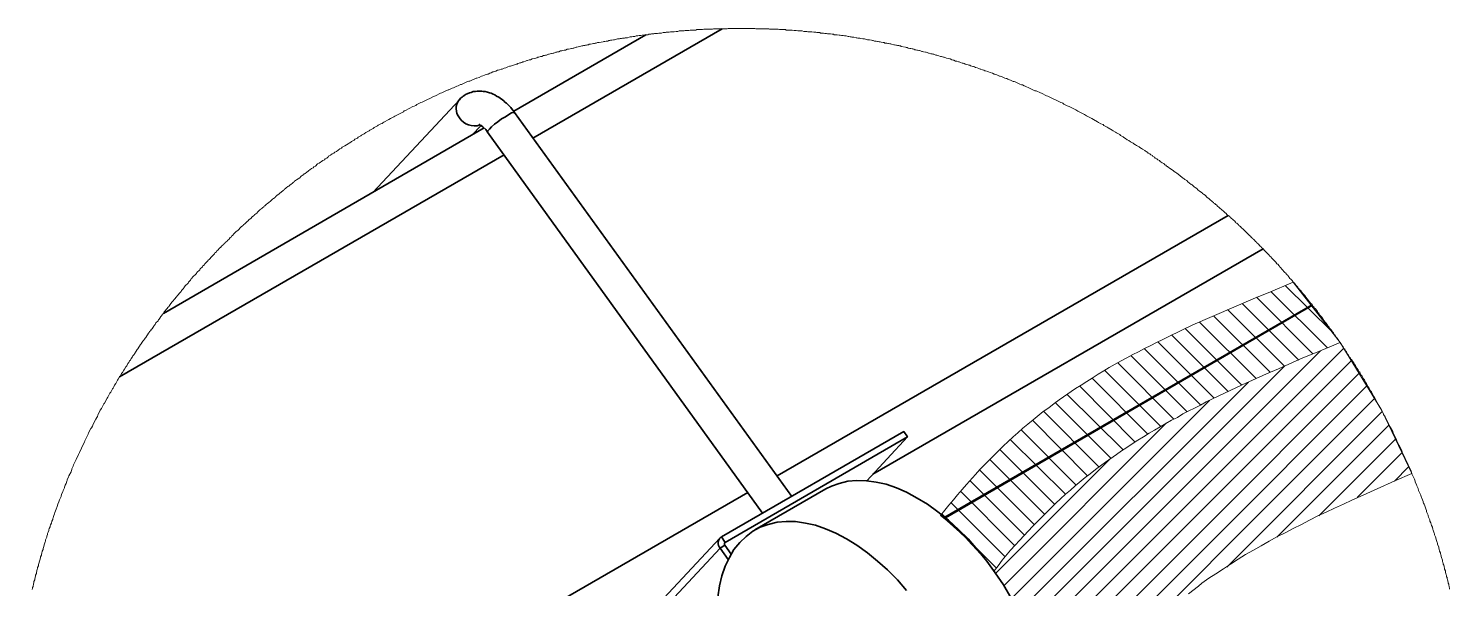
# Model space of a CAD drawing. Header units: feet. Extents: x -12372 to 90117, y -14865 to 4121.
# Drawn here: x 152.4 to 170.32, y 43.05 to 50.11 of the extents above; entities that cross this region are included whole.
import ezdxf

# ---------------------------------------------------------------- set-up
doc = ezdxf.new("R2010")
doc.units = ezdxf.units.FT
doc.header["$MEASUREMENT"] = 0
doc.layers.add('PDF_0', color=7, linetype='Continuous')
doc.layers.add('PDF_Ediciones', color=1, linetype='Continuous')

msp = doc.modelspace()

# ---------------------------------------------------------------- linework, layer by layer
at = {"layer": 'PDF_0', "lineweight": 18}
msp.add_lwpolyline([(152.446, 43.033), (152.452, 43.049), (152.452, 43.059), (152.457, 43.07), (152.462, 43.107), (152.467, 43.117), (152.467, 43.133), (152.478, 43.154), (152.478, 43.17), (152.483, 43.18), (152.483, 43.191), (152.488, 43.202), (152.488, 43.217), (152.499, 43.238), (152.499, 43.254), (152.504, 43.265), (152.504, 43.275), (152.51, 43.286), (152.515, 43.302), (152.515, 43.312), (152.525, 43.333), (152.525, 43.349), (152.531, 43.36), (152.552, 43.433), (152.552, 43.444), (152.562, 43.465), (152.562, 43.481), (152.568, 43.491), (152.573, 43.518), (152.583, 43.539), (152.583, 43.549), (152.594, 43.576), (152.599, 43.597), (152.61, 43.634), (152.615, 43.644), (152.615, 43.66), (152.631, 43.692), (152.631, 43.708), (152.641, 43.729), (152.641, 43.739), (152.647, 43.755), (152.657, 43.776), (152.657, 43.787), (152.662, 43.802), (152.673, 43.823), (152.673, 43.834), (152.678, 43.85), (152.689, 43.871), (152.694, 43.897), (152.705, 43.918), (152.705, 43.929), (152.71, 43.939), (152.715, 43.955), (152.72, 43.966), (152.726, 43.987), (152.731, 44.003), (152.741, 44.024), (152.747, 44.045), (152.763, 44.082), (152.768, 44.108), (152.784, 44.14), (152.789, 44.166), (152.81, 44.208), (152.815, 44.235), (152.831, 44.266), (152.836, 44.282), (152.852, 44.314), (152.852, 44.324), (152.863, 44.351), (152.873, 44.372), (152.884, 44.398), (152.889, 44.409), (152.889, 44.419), (152.905, 44.451), (152.91, 44.467), (152.937, 44.519), (152.942, 44.535), (152.947, 44.546), (152.947, 44.556), (152.963, 44.588), (152.968, 44.604), (152.994, 44.656), (153, 44.672), (153.031, 44.735), (153.042, 44.762), (153.068, 44.814), (153.074, 44.83), (153.105, 44.893), (153.11, 44.909), (153.153, 44.994), (153.158, 45.009), (153.184, 45.062), (153.195, 45.073), (153.205, 45.094), (153.216, 45.12), (153.247, 45.183), (153.263, 45.204), (153.269, 45.215), (153.274, 45.231), (153.305, 45.294), (153.321, 45.315), (153.342, 45.357), (153.348, 45.373), (153.358, 45.384), (153.39, 45.447), (153.4, 45.457), (153.427, 45.51), (153.437, 45.521), (153.458, 45.563), (153.469, 45.573), (153.474, 45.589), (153.485, 45.61), (153.5, 45.631), (153.522, 45.674), (153.532, 45.684), (153.548, 45.716), (153.558, 45.726), (153.574, 45.758), (153.585, 45.768), (153.601, 45.8), (153.611, 45.811), (153.627, 45.842), (153.638, 45.853), (153.653, 45.884), (153.664, 45.895), (153.674, 45.916), (153.685, 45.927), (153.696, 45.948), (153.711, 45.969), (153.717, 45.979), (153.732, 45.995), (153.738, 46.006), (153.759, 46.037), (153.769, 46.058), (153.78, 46.069), (153.79, 46.09), (153.801, 46.101), (153.811, 46.122), (153.822, 46.132), (153.833, 46.153), (153.843, 46.164), (153.848, 46.174), (153.864, 46.19), (153.869, 46.201), (153.88, 46.211), (153.891, 46.232), (153.901, 46.243), (153.912, 46.264), (153.922, 46.274), (153.927, 46.285), (153.938, 46.296), (153.949, 46.317), (153.959, 46.322), (153.97, 46.343), (153.98, 46.354), (153.985, 46.364), (153.996, 46.375), (154.007, 46.396), (154.033, 46.422), (154.038, 46.433), (154.049, 46.443), (154.054, 46.454), (154.07, 46.475), (154.075, 46.485), (154.086, 46.496), (154.091, 46.506), (154.101, 46.512), (154.112, 46.533), (154.128, 46.549), (154.133, 46.559), (154.144, 46.57), (154.159, 46.591), (154.165, 46.601), (154.175, 46.607), (154.186, 46.628), (154.196, 46.638), (154.212, 46.659), (154.228, 46.675), (154.233, 46.686), (154.244, 46.696), (154.26, 46.717), (154.281, 46.744), (154.307, 46.775), (154.323, 46.791), (154.328, 46.802), (154.354, 46.828), (154.36, 46.838), (154.375, 46.86), (154.412, 46.896), (154.418, 46.907), (154.444, 46.933), (154.449, 46.944), (154.46, 46.954), (154.465, 46.965), (154.518, 47.018), (154.523, 47.028), (154.56, 47.065), (154.565, 47.076), (154.592, 47.102), (154.597, 47.113), (154.618, 47.128), (154.623, 47.139), (154.66, 47.176), (154.665, 47.186), (154.676, 47.192), (154.686, 47.202), (154.702, 47.223), (154.744, 47.265), (154.75, 47.276), (154.76, 47.281), (154.771, 47.292), (154.776, 47.302), (154.787, 47.313), (154.797, 47.318), (154.802, 47.329), (154.813, 47.339), (154.823, 47.344), (154.839, 47.366), (154.85, 47.371), (154.855, 47.381), (154.866, 47.392), (154.876, 47.397), (154.881, 47.408), (154.903, 47.424), (154.908, 47.434), (154.929, 47.45), (154.934, 47.46), (154.945, 47.471), (154.955, 47.476), (154.961, 47.487), (154.971, 47.497), (154.982, 47.503), (154.987, 47.513), (155.024, 47.55), (155.034, 47.555), (155.087, 47.608), (155.108, 47.624), (155.113, 47.634), (155.124, 47.64), (155.161, 47.677), (155.171, 47.682), (155.177, 47.692), (155.187, 47.703), (155.198, 47.708), (155.224, 47.734), (155.245, 47.75), (155.25, 47.761), (155.261, 47.766), (155.282, 47.782), (155.287, 47.792), (155.319, 47.819), (155.329, 47.824), (155.335, 47.835), (155.345, 47.84), (155.356, 47.85), (155.366, 47.856), (155.372, 47.866), (155.382, 47.872), (155.403, 47.893), (155.414, 47.898), (155.43, 47.914), (155.451, 47.93), (155.477, 47.956), (155.488, 47.961), (155.509, 47.977), (155.514, 47.987), (155.525, 47.993), (155.535, 48.003), (155.556, 48.019), (155.567, 48.024), (155.572, 48.035), (155.582, 48.04), (155.593, 48.051), (155.604, 48.056), (155.614, 48.067), (155.625, 48.072), (155.63, 48.082), (155.64, 48.088), (155.651, 48.098), (155.672, 48.114), (155.683, 48.119), (155.698, 48.135), (155.709, 48.14), (155.73, 48.156), (155.741, 48.167), (155.751, 48.172), (155.756, 48.183), (155.767, 48.188), (155.778, 48.198), (155.799, 48.209), (155.82, 48.225), (155.836, 48.24), (155.857, 48.256), (155.867, 48.262), (155.878, 48.272), (155.888, 48.277), (155.909, 48.293), (155.925, 48.309), (155.936, 48.314), (155.946, 48.325), (155.967, 48.341), (155.988, 48.351), (155.999, 48.362), (156.02, 48.372), (156.046, 48.399), (156.067, 48.409), (156.11, 48.441), (156.131, 48.451), (156.141, 48.462), (156.162, 48.472), (156.173, 48.483), (156.183, 48.488), (156.189, 48.499), (156.21, 48.509), (156.231, 48.525), (156.252, 48.536), (156.262, 48.546), (156.284, 48.557), (156.326, 48.588), (156.347, 48.599), (156.357, 48.609), (156.389, 48.625), (156.41, 48.641), (156.431, 48.652), (156.442, 48.662), (156.463, 48.673), (156.473, 48.683), (156.505, 48.699), (156.515, 48.71), (156.547, 48.725), (156.558, 48.736), (156.589, 48.752), (156.6, 48.762), (156.631, 48.778), (156.652, 48.794), (156.695, 48.815), (156.705, 48.826), (156.747, 48.847), (156.758, 48.857), (156.8, 48.878), (156.811, 48.889), (156.842, 48.905), (156.858, 48.91), (156.869, 48.915), (156.879, 48.926), (156.942, 48.957), (156.963, 48.973), (157.006, 48.994), (157.021, 48.999), (157.043, 49.015), (157.127, 49.057), (157.137, 49.068), (157.153, 49.073), (157.248, 49.121), (157.264, 49.126), (157.285, 49.137), (157.296, 49.147), (157.348, 49.173), (157.364, 49.179), (157.438, 49.216), (157.454, 49.221), (157.506, 49.247), (157.533, 49.258), (157.596, 49.289), (157.612, 49.295), (157.664, 49.321), (157.691, 49.332), (157.701, 49.332), (157.744, 49.353), (157.759, 49.358), (157.802, 49.379), (157.817, 49.384), (157.849, 49.4), (157.86, 49.4), (157.87, 49.405), (157.886, 49.411), (157.928, 49.432), (157.954, 49.442), (157.965, 49.442), (157.997, 49.458), (158.012, 49.463), (158.044, 49.479), (158.055, 49.479), (158.081, 49.49), (158.113, 49.506), (158.128, 49.511), (158.149, 49.516), (158.16, 49.521), (158.176, 49.527), (158.186, 49.532), (158.197, 49.532), (158.218, 49.542), (158.234, 49.548), (158.255, 49.558), (158.265, 49.558), (158.276, 49.563), (158.292, 49.569), (158.313, 49.579), (158.323, 49.579), (158.339, 49.585), (158.36, 49.595), (158.371, 49.595), (158.397, 49.606), (158.418, 49.611), (158.445, 49.621), (158.466, 49.632), (158.476, 49.632), (158.539, 49.653), (158.55, 49.658), (158.561, 49.658), (158.571, 49.664), (158.587, 49.669), (158.597, 49.674), (158.608, 49.674), (158.619, 49.679), (158.634, 49.685), (158.645, 49.685), (158.666, 49.695), (158.682, 49.701), (158.692, 49.701), (158.713, 49.711), (158.729, 49.711), (158.75, 49.722), (158.777, 49.727), (158.798, 49.732), (158.808, 49.737), (158.824, 49.743), (158.835, 49.743), (158.856, 49.753), (158.872, 49.753), (158.893, 49.764), (158.908, 49.764), (158.919, 49.769), (158.93, 49.769), (158.94, 49.774), (158.956, 49.78), (158.966, 49.78), (158.977, 49.785), (158.993, 49.79), (159.003, 49.79), (159.014, 49.795), (159.024, 49.795), (159.04, 49.801), (159.051, 49.806), (159.061, 49.806), (159.072, 49.811), (159.088, 49.811), (159.109, 49.822), (159.125, 49.822), (159.135, 49.827), (159.156, 49.832), (159.172, 49.832), (159.193, 49.843), (159.209, 49.843), (159.23, 49.848), (159.246, 49.853), (159.256, 49.853), (159.267, 49.859), (159.277, 49.859), (159.293, 49.864), (159.304, 49.869), (159.314, 49.869), (159.33, 49.874), (159.351, 49.88), (159.378, 49.885), (159.388, 49.885), (159.399, 49.89), (159.414, 49.89), (159.425, 49.896), (159.436, 49.896), (159.451, 49.901), (159.462, 49.901), (159.472, 49.906), (159.488, 49.906), (159.509, 49.911), (159.525, 49.917), (159.536, 49.917), (159.546, 49.922), (159.557, 49.922), (159.573, 49.927), (159.594, 49.927), (159.646, 49.938), (159.657, 49.943), (159.667, 49.943), (159.683, 49.948), (159.704, 49.948), (159.72, 49.954), (159.731, 49.954), (159.741, 49.959), (159.757, 49.959), (159.778, 49.964), (159.789, 49.964), (159.804, 49.969), (159.826, 49.975), (159.852, 49.975), (159.862, 49.98), (159.878, 49.98), (159.889, 49.985), (159.915, 49.985), (159.926, 49.99), (159.952, 49.99), (159.973, 49.996), (159.989, 50.001), (160.01, 50.001), (160.026, 50.006), (160.047, 50.006), (160.063, 50.012), (160.084, 50.012), (160.1, 50.017), (160.121, 50.017), (160.137, 50.022), (160.173, 50.027), (160.21, 50.027), (160.221, 50.033), (160.247, 50.033), (160.258, 50.038), (160.284, 50.038), (160.295, 50.043), (160.332, 50.043), (160.347, 50.048), (160.384, 50.048), (160.405, 50.054), (160.432, 50.054), (160.442, 50.059), (160.479, 50.059), (160.495, 50.064), (160.542, 50.064), (160.569, 50.069), (160.59, 50.069), (160.606, 50.075), (160.669, 50.075), (160.679, 50.08), (160.727, 50.08), (160.743, 50.085), (160.816, 50.085), (160.827, 50.091), (160.901, 50.091), (160.917, 50.096), (161.027, 50.096), (161.038, 50.101), (161.212, 50.101), (161.222, 50.106), (161.56, 50.106), (161.57, 50.101), (161.734, 50.101), (161.744, 50.096), (161.855, 50.096), (161.871, 50.091), (161.944, 50.091), (161.955, 50.085), (162.029, 50.085), (162.055, 50.08), (162.082, 50.08), (162.103, 50.075), (162.155, 50.075), (162.176, 50.069), (162.213, 50.069), (162.229, 50.064), (162.277, 50.064), (162.303, 50.059), (162.329, 50.059), (162.34, 50.054), (162.377, 50.054), (162.387, 50.048), (162.424, 50.048), (162.44, 50.043), (162.461, 50.043), (162.477, 50.038), (162.514, 50.038), (162.535, 50.033), (162.551, 50.033), (162.561, 50.027), (162.598, 50.027), (162.624, 50.022), (162.635, 50.022), (162.651, 50.017), (162.672, 50.017), (162.688, 50.012), (162.709, 50.012), (162.735, 50.006), (162.746, 50.006), (162.761, 50.001), (162.772, 50.001), (162.783, 49.996), (162.809, 49.996), (162.835, 49.99), (162.846, 49.99), (162.856, 49.985), (162.883, 49.985), (162.893, 49.98), (162.92, 49.975), (162.941, 49.975), (162.967, 49.969), (162.978, 49.964), (163.004, 49.964), (163.03, 49.959), (163.041, 49.954), (163.051, 49.954), (163.067, 49.948), (163.088, 49.948), (163.104, 49.943), (163.115, 49.943), (163.125, 49.938), (163.141, 49.938), (163.151, 49.932), (163.178, 49.927), (163.188, 49.927), (163.199, 49.922), (163.225, 49.922), (163.236, 49.917), (163.246, 49.917), (163.262, 49.911), (163.273, 49.911), (163.283, 49.906), (163.31, 49.901), (163.32, 49.901), (163.336, 49.896), (163.347, 49.896), (163.357, 49.89), (163.373, 49.89), (163.383, 49.885), (163.394, 49.885), (163.404, 49.88), (163.457, 49.869), (163.468, 49.864), (163.478, 49.864), (163.494, 49.859), (163.515, 49.853), (163.526, 49.853), (163.542, 49.848), (163.552, 49.848), (163.563, 49.843), (163.578, 49.838), (163.589, 49.838), (163.6, 49.832), (163.61, 49.832), (163.626, 49.827), (163.636, 49.827), (163.647, 49.822), (163.663, 49.816), (163.673, 49.816), (163.684, 49.811), (163.71, 49.806), (163.721, 49.806), (163.731, 49.801), (163.747, 49.795), (163.758, 49.795), (163.779, 49.785), (163.795, 49.785), (163.805, 49.78), (163.816, 49.78), (163.831, 49.774), (163.842, 49.769), (163.853, 49.769), (163.879, 49.759), (163.9, 49.753), (163.911, 49.753), (163.926, 49.748), (163.937, 49.743), (163.947, 49.743), (163.974, 49.732), (163.995, 49.727), (164.021, 49.722), (164.042, 49.711), (164.058, 49.706), (164.069, 49.706), (164.09, 49.695), (164.106, 49.695), (164.127, 49.685), (164.137, 49.685), (164.153, 49.679), (164.174, 49.669), (164.185, 49.669), (164.2, 49.664), (164.211, 49.658), (164.221, 49.658), (164.232, 49.653), (164.248, 49.648), (164.258, 49.643), (164.269, 49.643), (164.279, 49.637), (164.295, 49.632), (164.306, 49.627), (164.316, 49.627), (164.327, 49.621), (164.343, 49.616), (164.364, 49.611), (164.385, 49.6), (164.401, 49.595), (164.411, 49.595), (164.432, 49.585), (164.448, 49.579), (164.459, 49.574), (164.469, 49.574), (164.496, 49.563), (164.506, 49.558), (164.527, 49.553), (164.554, 49.542), (164.575, 49.532), (164.585, 49.532), (164.596, 49.527), (164.612, 49.521), (164.643, 49.506), (164.654, 49.506), (164.67, 49.5), (164.712, 49.479), (164.727, 49.474), (164.738, 49.474), (164.749, 49.469), (164.785, 49.453), (164.817, 49.437), (164.828, 49.437), (164.843, 49.432), (164.875, 49.416), (164.901, 49.405), (164.923, 49.395), (164.933, 49.395), (164.954, 49.384), (164.97, 49.379), (165.023, 49.353), (165.038, 49.347), (165.091, 49.321), (165.107, 49.321), (165.16, 49.295), (165.176, 49.289), (165.239, 49.258), (165.255, 49.253), (165.328, 49.216), (165.344, 49.21), (165.418, 49.173), (165.434, 49.168), (165.444, 49.163), (165.455, 49.152), (165.497, 49.131), (165.523, 49.121), (165.608, 49.079), (165.634, 49.063), (165.718, 49.021), (165.74, 49.005), (165.75, 48.999), (165.776, 48.989), (165.808, 48.973), (165.829, 48.957), (165.882, 48.931), (165.892, 48.92), (165.924, 48.905), (165.95, 48.894), (165.961, 48.884), (166.003, 48.862), (166.014, 48.852), (166.066, 48.826), (166.077, 48.815), (166.108, 48.799), (166.119, 48.789), (166.161, 48.768), (166.172, 48.757), (166.203, 48.741), (166.214, 48.731), (166.235, 48.72), (166.256, 48.704), (166.277, 48.694), (166.298, 48.678), (166.33, 48.662), (166.34, 48.652), (166.361, 48.641), (166.372, 48.631), (166.404, 48.615), (166.414, 48.604), (166.435, 48.594), (166.446, 48.583), (166.477, 48.567), (166.499, 48.551), (166.509, 48.546), (166.52, 48.536), (166.541, 48.525), (166.551, 48.515), (166.572, 48.504), (166.578, 48.493), (166.599, 48.483), (166.609, 48.472), (166.63, 48.462), (166.641, 48.451), (166.662, 48.441), (166.672, 48.43), (166.694, 48.414), (166.715, 48.404), (166.73, 48.388), (166.741, 48.383), (166.752, 48.372), (166.762, 48.367), (166.773, 48.356), (166.783, 48.351), (166.815, 48.33), (166.836, 48.314), (166.852, 48.298), (166.862, 48.293), (166.883, 48.277), (166.894, 48.272), (166.904, 48.262), (166.915, 48.256), (166.931, 48.24), (166.941, 48.235), (166.952, 48.225), (166.962, 48.219), (166.973, 48.209), (166.983, 48.204), (167.005, 48.188), (167.02, 48.172), (167.062, 48.14), (167.073, 48.135), (167.099, 48.109), (167.11, 48.103), (167.131, 48.088), (167.147, 48.072), (167.168, 48.056), (167.2, 48.035), (167.205, 48.024), (167.215, 48.019), (167.236, 48.003), (167.263, 47.977), (167.284, 47.961), (167.294, 47.956), (167.331, 47.919), (167.342, 47.914), (167.347, 47.903), (167.358, 47.898), (167.368, 47.887), (167.379, 47.882), (167.395, 47.866), (167.416, 47.85), (167.453, 47.814), (167.463, 47.808), (167.489, 47.782), (167.5, 47.777), (167.516, 47.756), (167.526, 47.75), (167.547, 47.734), (167.553, 47.724), (167.563, 47.719), (167.59, 47.692), (167.611, 47.677), (167.621, 47.666), (167.626, 47.655), (167.637, 47.65), (167.648, 47.64), (167.658, 47.634), (167.663, 47.624), (167.674, 47.613), (167.684, 47.608), (167.69, 47.597), (167.7, 47.587), (167.711, 47.582), (167.8, 47.492), (167.811, 47.487), (167.816, 47.476), (167.827, 47.466), (167.837, 47.46), (167.843, 47.45), (167.853, 47.445), (167.864, 47.434), (167.869, 47.424), (167.89, 47.408), (167.895, 47.397), (167.906, 47.392), (167.916, 47.381), (167.922, 47.371), (167.932, 47.36), (167.943, 47.355), (167.948, 47.344), (167.969, 47.329), (167.974, 47.323), (167.98, 47.313), (168.043, 47.25), (168.048, 47.239), (168.069, 47.223), (168.075, 47.213), (168.127, 47.16), (168.143, 47.139), (168.154, 47.134), (168.169, 47.113), (168.175, 47.102), (168.185, 47.097), (168.196, 47.086), (168.201, 47.076), (168.212, 47.065), (168.233, 47.039), (168.243, 47.028), (168.254, 47.023), (168.259, 47.012), (168.27, 47.002), (168.275, 46.991), (168.285, 46.986), (168.306, 46.954), (168.317, 46.944), (168.328, 46.939), (168.333, 46.928), (168.343, 46.917), (168.349, 46.907), (168.359, 46.902), (168.364, 46.891), (168.375, 46.881), (168.38, 46.87), (168.407, 46.844), (168.412, 46.833), (168.422, 46.823), (168.428, 46.812), (168.438, 46.807), (168.449, 46.796), (168.454, 46.786), (168.47, 46.765), (168.496, 46.738), (168.507, 46.717), (168.523, 46.696), (168.533, 46.691), (168.538, 46.68), (168.57, 46.638), (168.581, 46.633), (168.586, 46.622), (168.591, 46.617), (168.596, 46.607), (168.607, 46.596), (168.612, 46.585), (168.628, 46.57), (168.644, 46.549), (168.654, 46.538), (168.66, 46.527), (168.67, 46.517), (168.681, 46.496), (168.707, 46.469), (168.723, 46.448), (168.733, 46.427), (168.749, 46.406), (168.765, 46.39), (168.77, 46.38), (168.786, 46.359), (168.797, 46.348), (168.807, 46.327), (168.834, 46.301), (168.844, 46.28), (168.855, 46.269), (168.865, 46.248), (168.876, 46.238), (168.891, 46.216), (168.897, 46.206), (168.913, 46.185), (168.923, 46.169), (168.939, 46.148), (168.944, 46.137), (168.955, 46.127), (168.965, 46.106), (168.976, 46.095), (168.986, 46.074), (168.997, 46.064), (169.007, 46.043), (169.018, 46.032), (169.034, 46), (169.044, 45.99), (169.055, 45.969), (169.065, 45.958), (169.076, 45.937), (169.087, 45.932), (169.097, 45.911), (169.113, 45.89), (169.118, 45.879), (169.134, 45.858), (169.15, 45.826), (169.166, 45.805), (169.176, 45.784), (169.187, 45.774), (169.202, 45.742), (169.213, 45.732), (169.234, 45.689), (169.245, 45.679), (169.25, 45.668), (169.255, 45.652), (169.271, 45.631), (169.292, 45.589), (169.303, 45.579), (169.324, 45.537), (169.334, 45.526), (169.361, 45.473), (169.371, 45.463), (169.397, 45.41), (169.413, 45.384), (169.429, 45.352), (169.45, 45.32), (169.482, 45.257), (169.487, 45.241), (169.508, 45.21), (169.55, 45.125), (169.556, 45.11), (169.577, 45.078), (169.603, 45.025), (169.608, 45.009), (169.651, 44.925), (169.656, 44.909), (169.682, 44.857), (169.698, 44.83), (169.719, 44.788), (169.724, 44.767), (169.74, 44.73), (169.761, 44.688), (169.766, 44.672), (169.793, 44.619), (169.803, 44.593), (169.83, 44.54), (169.835, 44.525), (169.84, 44.514), (169.84, 44.503), (169.846, 44.493), (169.856, 44.467), (169.877, 44.424), (169.888, 44.398), (169.888, 44.387), (169.904, 44.356), (169.909, 44.34), (169.925, 44.308), (169.93, 44.282), (169.951, 44.24), (169.956, 44.224), (169.961, 44.203), (169.967, 44.192), (169.977, 44.166), (169.988, 44.145), (169.988, 44.134), (169.993, 44.124), (169.998, 44.108), (170.009, 44.087), (170.019, 44.05), (170.03, 44.029), (170.03, 44.019), (170.035, 44.003), (170.051, 43.971), (170.051, 43.961), (170.056, 43.945), (170.072, 43.913), (170.072, 43.897), (170.083, 43.876), (170.093, 43.839), (170.104, 43.818), (170.109, 43.792), (170.114, 43.781), (170.125, 43.744), (170.13, 43.734), (170.13, 43.723), (170.135, 43.713), (170.141, 43.697), (170.146, 43.686), (170.151, 43.665), (170.157, 43.65), (170.162, 43.628), (170.167, 43.618), (170.167, 43.602), (170.183, 43.57), (170.183, 43.555), (170.188, 43.544), (170.193, 43.518), (170.204, 43.497), (170.204, 43.486), (170.209, 43.47), (170.214, 43.46), (170.214, 43.449), (170.22, 43.439), (170.23, 43.402), (170.23, 43.391), (170.236, 43.375), (170.241, 43.365), (170.241, 43.354), (170.246, 43.339), (170.251, 43.328), (170.251, 43.317), (170.257, 43.307), (170.257, 43.291), (170.267, 43.27), (170.267, 43.254), (170.272, 43.233), (170.278, 43.223), (170.283, 43.207), (170.283, 43.196), (170.288, 43.186), (170.288, 43.17), (170.294, 43.159), (170.304, 43.122), (170.304, 43.112), (170.309, 43.101), (170.309, 43.086), (170.315, 43.075), (170.315, 43.064), (170.32, 43.054), (170.32, 43.038)], dxfattribs=at)
at = {"layer": 'PDF_0', "lineweight": 35}
for points in [[(158.518, 49.063), (160.184, 50.027)], [(156.742, 48.04), (157.833, 49.205), (157.849, 49.226), (157.86, 49.237), (157.87, 49.242), (157.881, 49.253), (157.891, 49.258), (157.912, 49.274), (157.933, 49.284), (157.96, 49.295), (157.981, 49.3), (158.007, 49.31), (158.033, 49.31), (158.06, 49.316), (158.113, 49.316), (158.134, 49.31), (158.16, 49.31), (158.186, 49.305), (158.213, 49.295), (158.234, 49.289), (158.26, 49.279), (158.281, 49.268), (158.302, 49.253), (158.329, 49.242), (158.392, 49.195), (158.408, 49.179), (158.429, 49.163), (158.481, 49.11), (158.529, 49.047), (162.024, 44.208)], [(154.101, 46.512), (158.144, 48.852)], [(158.107, 48.884), (157.991, 48.762)], [(158.081, 48.894), (158.091, 48.894), (158.091, 48.889), (158.097, 48.889), (158.107, 48.884), (158.113, 48.878), (158.128, 48.868), (158.165, 48.831), (158.186, 48.799), (161.655, 43.997)], [(168.591, 46.617), (163.963, 43.939)], [(163.484, 44.957), (162.972, 44.403)], [(161.56, 43.787), (162.456, 44.303), (162.524, 44.335), (162.624, 44.372), (162.73, 44.398), (162.846, 44.409), (162.967, 44.403), (163.088, 44.387), (163.215, 44.361), (163.347, 44.314), (163.473, 44.261), (163.605, 44.187), (163.737, 44.108), (163.868, 44.013), (164, 43.908), (164.127, 43.792), (164.248, 43.671), (164.369, 43.534), (164.485, 43.391), (164.59, 43.244), (164.696, 43.091), (164.791, 42.927)], [(161.091, 42.938), (161.112, 43.08), (161.143, 43.207), (161.185, 43.328), (161.238, 43.439), (161.296, 43.539), (161.37, 43.628), (161.449, 43.702), (161.533, 43.771), (161.628, 43.818), (161.728, 43.855), (161.839, 43.881), (161.955, 43.892), (162.071, 43.892), (162.197, 43.871), (162.324, 43.845), (162.45, 43.797), (162.582, 43.744), (162.714, 43.671), (162.846, 43.592), (162.978, 43.497), (163.104, 43.391), (163.231, 43.281), (163.357, 43.154), (163.473, 43.022)], [(158.55, 38.721), (157.707, 39.897), (161.122, 43.555), (161.222, 43.412)]]:
    msp.add_lwpolyline(points, dxfattribs=at)
at = {"layer": 'PDF_0', "color": 8, "lineweight": 35, "true_color": 0x7f7f7f}
for points in [[(158.761, 48.725), (161.149, 50.101)], [(158.186, 48.799), (158.186, 48.804), (158.192, 48.815), (158.213, 48.836), (158.239, 48.868), (158.276, 48.899), (158.318, 48.931), (158.366, 48.968), (158.413, 48.994), (158.455, 49.021), (158.492, 49.042), (158.513, 49.047), (158.529, 49.047)], [(153.548, 45.716), (158.397, 48.515)], [(161.839, 44.467), (167.526, 47.75)], [(163.046, 44.488), (167.969, 47.329)], [(163.953, 43.945), (168.586, 46.622)], [(152.399, 39.016), (161.47, 44.256)], [(161.185, 43.628), (161.175, 43.618)]]:
    msp.add_lwpolyline(points, dxfattribs=at)
msp.add_lwpolyline([(157.829, 49.208, 0.354133), (157.835, 48.98, 0.34829), (158.092, 48.89)], format="xyb", dxfattribs=at)
at = {"layer": 'PDF_0', "lineweight": 35}
msp.add_lwpolyline([(161.185, 43.628), (161.138, 43.697), (163.436, 45.025), (163.484, 44.957)], close=True, dxfattribs=at)
for points in [[(157.699, 39.897, -0.350253), (157.701, 40.023), (161.117, 43.681)], [(161.134, 43.696, 0.449795), (161.122, 43.555), (161.18, 43.592), (161.259, 43.481)]]:
    msp.add_lwpolyline(points, format="xyb", dxfattribs=at)
msp.add_arc((161.199, 43.61), 0.0237, 125.53, 222.5062, dxfattribs=at)
at = {"layer": 'PDF_Ediciones', "color": 7, "lineweight": 9}
for points in [[(165.813, 45.7), (165.887, 45.747), (165.961, 45.79), (166.029, 45.832), (166.177, 45.916), (166.251, 45.953), (166.325, 45.995), (166.398, 46.032), (166.472, 46.074), (166.551, 46.111), (166.625, 46.148), (166.704, 46.185), (166.778, 46.222), (167.084, 46.369), (167.874, 46.712), (168.032, 46.775), (168.349, 46.907), (168.939, 46.148), (169.466, 45.289), (169.846, 44.498)], [(168.064, 46.791), (168.781, 46.079)], [(168.248, 46.865), (168.839, 46.28)], [(167.706, 46.638), (168.417, 45.927)], [(167.885, 46.717), (168.596, 46.006)], [(167.342, 46.485), (168.059, 45.774)], [(167.521, 46.564), (168.238, 45.848)], [(166.815, 46.243), (167.526, 45.531)], [(166.989, 46.322), (167.7, 45.61)], [(167.168, 46.406), (167.879, 45.695)], [(166.472, 46.069), (167.178, 45.363)], [(166.641, 46.158), (167.352, 45.447)], [(166.135, 45.89), (166.841, 45.183)], [(166.303, 45.979), (167.01, 45.273)], [(165.971, 45.795), (166.678, 45.088)], [(165.655, 45.6), (166.356, 44.893)], [(165.349, 45.389), (166.05, 44.688)], [(165.497, 45.494), (166.203, 44.793)], [(165.06, 45.168), (165.755, 44.467)], [(165.202, 45.278), (165.898, 44.582)], [(164.917, 45.046), (165.613, 44.351)], [(164.78, 44.925), (165.476, 44.235)], [(164.522, 44.672), (165.212, 43.982)], [(164.648, 44.799), (165.339, 44.108)], [(164.395, 44.54), (165.081, 43.855)], [(164.153, 44.272), (164.838, 43.586)], [(164.269, 44.409), (164.959, 43.718)], [(164.032, 44.129), (164.717, 43.444)], [(163.916, 43.987), (164.601, 43.307)]]:
    msp.add_lwpolyline(points, dxfattribs=at)
at = {"layer": 'PDF_Ediciones', "lineweight": 9}
for points in [[(164.575, 43.27), (164.627, 43.333), (164.68, 43.402), (164.785, 43.528), (164.843, 43.592), (164.896, 43.65), (164.954, 43.713), (165.007, 43.771), (165.065, 43.834), (165.355, 44.124), (165.413, 44.177), (165.476, 44.235), (165.539, 44.287), (165.597, 44.34), (165.724, 44.445), (165.787, 44.493), (165.855, 44.546), (165.982, 44.64), (166.119, 44.735), (166.182, 44.783), (166.251, 44.825), (166.319, 44.872), (166.388, 44.915), (166.462, 44.957), (166.53, 45.004), (166.599, 45.041), (166.672, 45.083), (166.741, 45.125), (166.815, 45.168), (166.889, 45.204), (166.957, 45.247), (167.178, 45.357), (167.252, 45.399), (167.4, 45.473), (167.553, 45.542), (167.706, 45.616), (168.011, 45.753), (168.164, 45.816), (168.47, 45.953), (168.628, 46.016), (168.939, 46.148)], [(167.026, 42.98), (167.152, 43.075), (167.194, 43.112), (167.284, 43.175), (167.373, 43.233), (167.468, 43.296), (167.558, 43.354), (167.653, 43.418), (167.748, 43.476), (167.848, 43.528), (167.943, 43.586), (168.043, 43.644), (168.143, 43.697), (168.248, 43.75), (168.349, 43.802), (168.454, 43.855), (168.554, 43.908), (168.66, 43.961), (168.765, 44.008), (168.87, 44.061), (168.981, 44.108), (169.087, 44.161), (169.192, 44.208), (169.408, 44.303), (169.629, 44.403), (169.846, 44.498)]]:
    msp.add_lwpolyline(points, dxfattribs=at)
at = {"layer": 'PDF_Ediciones', "color": 240, "lineweight": 9, "true_color": 0xec1f24}
for points in [[(168.981, 46.074), (165.107, 42.2)], [(168.691, 46.043), (165.044, 42.395)], [(169.081, 45.916), (165.16, 42)], [(168.243, 45.853), (164.97, 42.58)], [(169.176, 45.758), (165.207, 41.784)], [(167.785, 45.647), (164.886, 42.753)], [(169.276, 45.6), (165.239, 41.557)], [(167.294, 45.415), (164.796, 42.922)], [(169.371, 45.436), (165.249, 41.315)], [(169.471, 45.278), (167.511, 43.317)], [(166.746, 45.131), (164.701, 43.08)], [(169.556, 45.104), (168.143, 43.692)], [(169.64, 44.93), (168.67, 43.961)], [(166.05, 44.688), (164.596, 43.238)], [(169.719, 44.756), (169.155, 44.192)], [(169.803, 44.582), (169.624, 44.398)]]:
    msp.add_lwpolyline(points, dxfattribs=at)
at = {"layer": 'PDF_Ediciones', "color": 7, "lineweight": 9}
msp.add_lwpolyline([(165.256, 41.019, 0.242098), (163.9, 43.966), (163.953, 44.034), (164.005, 44.098), (164.063, 44.166), (164.116, 44.229), (164.174, 44.293), (164.227, 44.356), (164.343, 44.482), (164.395, 44.546), (164.691, 44.841), (164.817, 44.957), (164.875, 45.009), (164.938, 45.067), (165.002, 45.12), (165.07, 45.173), (165.197, 45.278), (165.265, 45.326), (165.334, 45.378), (165.397, 45.426), (165.602, 45.568), (165.676, 45.61), (165.745, 45.658), (165.813, 45.7), (166.514, 44.994)], format="xyb", dxfattribs=at)

doc.saveas('drawing.dxf')
